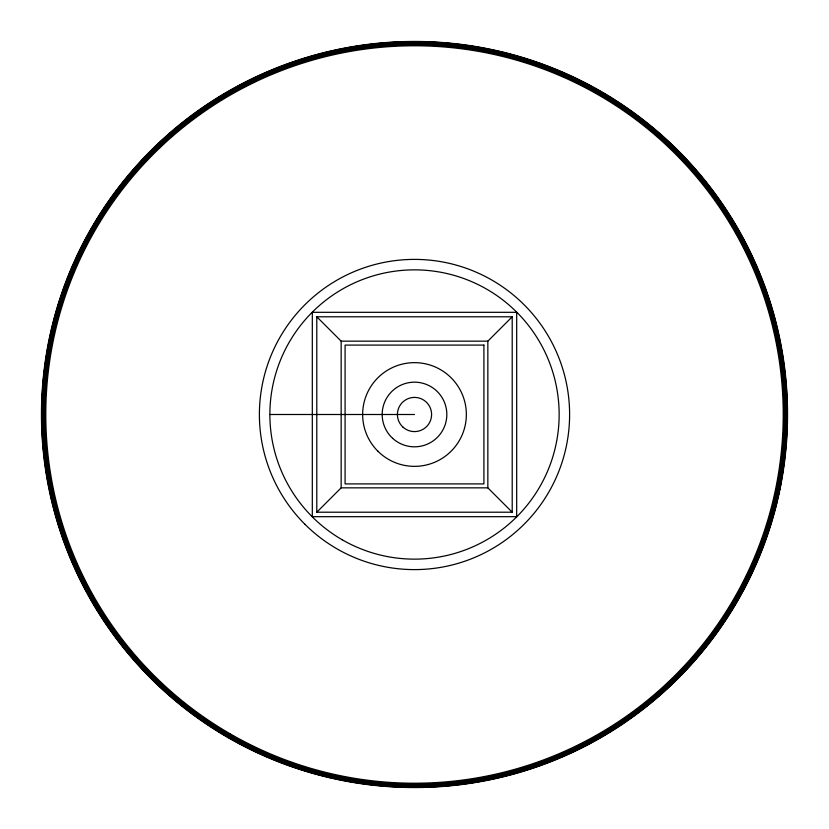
<?xml version="1.0" encoding="UTF-8"?>
<svg xmlns="http://www.w3.org/2000/svg" width="829" height="829" viewBox="0 0 829 829"><rect width="100%" height="100%" fill="white"/><g stroke="black" fill="none" stroke-linecap="round" stroke-linejoin="round"><path stroke-width="1.24" d="M316.792 512.208L341.154 487.846L341.154 341.154L316.792 316.792L512.208 316.792L512.208 512.208L316.792 512.208L316.792 316.792M512.208 512.208L487.846 487.846L487.846 341.154L512.208 316.792M341.154 341.154L487.846 341.154M269.933 414.5L414.5 414.5M341.154 487.846L487.846 487.846M784.234 461.877A372.76 372.76 0 0 1 783.726 465.711M783.364 468.271A372.76 372.76 0 0 1 782.783 472.105M782.369 474.644A372.76 372.76 0 0 1 781.726 478.468M781.281 481.007A372.76 372.76 0 0 1 779.301 491.1M778.763 493.607A372.76 372.76 0 0 1 777.934 497.359M777.353 499.856A372.76 372.76 0 0 1 776.462 503.586M775.84 506.053A372.76 372.76 0 0 1 774.887 509.752M723.271 622.237A372.148 372.148 0 0 1 721.831 624.361M709.738 641.045A372.148 372.148 0 0 1 708.163 643.086M643.086 708.163A372.148 372.148 0 0 1 641.045 709.738M624.361 721.831A372.148 372.148 0 0 1 622.237 723.271M206.763 723.271A372.148 372.148 0 0 1 204.639 721.831M187.955 709.738A372.148 372.148 0 0 1 185.914 708.163M120.837 643.086A372.148 372.148 0 0 1 119.262 641.045M107.169 624.361A372.148 372.148 0 0 1 105.729 622.237M105.729 206.763A372.148 372.148 0 0 1 107.169 204.639M119.262 187.955A372.148 372.148 0 0 1 120.837 185.914M185.914 120.837A372.148 372.148 0 0 1 187.955 119.262M204.639 107.169A372.148 372.148 0 0 1 206.763 105.729M622.237 105.729A372.148 372.148 0 0 1 624.361 107.169M641.045 119.262A372.148 372.148 0 0 1 643.086 120.837M708.163 185.914A372.148 372.148 0 0 1 709.738 187.955M721.831 204.639A372.148 372.148 0 0 1 723.271 206.763M516.685 312.315L312.315 312.315L312.315 516.685L516.685 516.685L516.685 312.315M483.908 345.092L345.092 345.092L345.092 483.908L483.908 483.908L483.908 345.092M377.837 451.163A51.844 51.844 0 0 0 464.582 427.919A51.844 51.844 0 0 0 401.081 364.418A51.844 51.844 0 0 0 377.837 451.163M150.919 678.081A372.76 372.76 0 0 0 774.555 510.975A372.76 372.76 0 0 0 318.025 54.445A372.76 372.76 0 0 0 150.919 678.081M227.975 737.572A373.05 373.05 0 0 0 787.55 414.5A373.05 373.05 0 0 0 227.975 91.428A373.05 373.05 0 0 0 227.975 737.572M151.137 677.863A372.449 372.449 0 0 0 774.265 510.902A372.449 372.449 0 0 0 318.098 54.735A372.449 372.449 0 0 0 151.137 677.863M228.472 736.712A372.055 372.055 0 0 0 786.555 414.5A372.055 372.055 0 0 0 228.472 92.288A372.055 372.055 0 0 0 228.472 736.712M228.721 736.287A371.568 371.568 0 0 0 786.068 414.5A371.568 371.568 0 0 0 228.721 92.713A371.568 371.568 0 0 0 228.721 736.287M229.011 735.779A370.977 370.977 0 0 0 785.477 414.5A370.977 370.977 0 0 0 229.011 93.221A370.977 370.977 0 0 0 229.011 735.779M229.343 735.199A370.314 370.314 0 0 0 784.814 414.5A370.314 370.314 0 0 0 229.343 93.801A370.314 370.314 0 0 0 229.343 735.199M153.178 675.822A369.558 369.558 0 0 0 771.467 510.146A369.558 369.558 0 0 0 318.854 57.533A369.558 369.558 0 0 0 153.178 675.822M230.141 733.82A368.729 368.729 0 0 0 783.229 414.5A368.729 368.729 0 0 0 230.141 95.18A368.729 368.729 0 0 0 230.141 733.82M304.823 524.177A155.106 155.106 0 0 0 564.321 454.644A155.106 155.106 0 0 0 374.356 264.679A155.106 155.106 0 0 0 304.823 524.177M342.18 539.762A144.65 144.65 0 0 0 559.15 414.5A144.65 144.65 0 0 0 342.18 289.238A144.65 144.65 0 0 0 342.18 539.762M392.656 438.323A32.331 32.331 0 0 0 446.064 421.505A32.331 32.331 0 0 0 404.79 383.661A32.331 32.331 0 0 0 392.656 438.323M402.946 427.101A17.098 17.098 0 0 0 431.194 418.21A17.098 17.098 0 0 0 409.36 398.189A17.098 17.098 0 0 0 402.946 427.101"/></g></svg>
